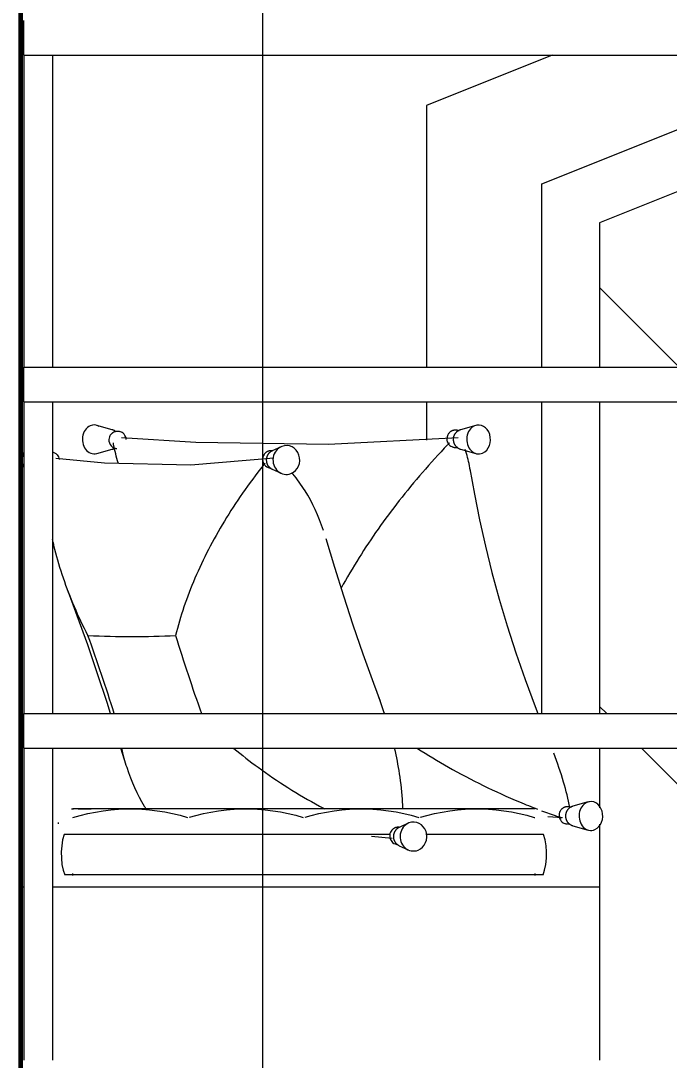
# Model space of a CAD drawing. Header units: millimetres. Extents: x -23833 to 62003, y -3000 to 6760.
# Drawn here: x 6033 to 6595, y 3300 to 4200 of the extents above; entities that cross this region are included whole.
import ezdxf

# ---------------------------------------------------------------- set-up
doc = ezdxf.new("R2010")
doc.units = ezdxf.units.MM
for name, color, linetype, lineweight in [('A-ANNO-DIMS', 211, 'Continuous', 9), ('A-ANNO-DIMS-50', 211, 'Continuous', 9), ('A-DOOR', 31, 'Continuous', 9), ('A-GENM', 13, 'Continuous', 9), ('A-WALL', 113, 'Continuous', 25), ('Balaústres', 7, 'Continuous', 9), ('Corrimão', 250, 'Continuous', 25), ('Corrimãos superiores', 7, 'Continuous', 9), ('I-FURN', 30, 'Continuous', 9)]:
    doc.layers.add(name, color=color, linetype=linetype, lineweight=lineweight)
doc.styles.add('@Arial Unicode MS', font='ARIALUNI.TTF', dxfattribs={"height": 100})
doc.dimstyles.new('CRT_-__Metros_-_Linha_de_chamada_3_5_mm_1', dxfattribs={"dimscale": 304.8, "dimtxt": 100.584485, "dimasz": 0.328084, "dimexe": 0.164042, "dimexo": 0.0625, "dimgap": 0.082021, "dimtad": 1, "dimlfac": 0.001, "dimrnd": 0.01, "dimzin": 0, "dimdsep": 46, "dimtxsty": '@Arial Unicode MS', "dimblk1": 'OBLIQUE', "dimblk2": 'OBLIQUE', "dimsah": 1, "dimcen": 0.09, "dimdle": 0.164042, "dimazin": 0, "dimtfac": 1, "dimtdec": 4, "dimtix": 1, "dimtmove": 0, "dimatfit": 3, "dimfxl": 0.984252, "dimfxlon": 1, "dimtvp": 1, "dimtolj": 1, "dimtzin": 0, "dimarcsym": 2})

# ---------------------------------------------------------------- blocks, each defined once
blk = doc.blocks.new('Guarda-corpo - 25mm-3360969-B')
at = {"layer": 'Balaústres'}
for p, q in [((-7061.91, 4170), (-7061.91, 3900)), ((-7036.91, 3900), (-7036.91, 4170)), ((-7061.91, 3870), (-7061.91, 3600)), ((-7036.91, 3600), (-7036.91, 3870)), ((-7061.91, 3570), (-7061.91, 3300)), ((-7036.91, 3300), (-7036.91, 3570))]:
    blk.add_line(p, q, dxfattribs=at)
blk = doc.blocks.new('Guarda-corpo - Guarda-corpo-3600729-B')
at = {"layer": 'Corrimão', "color": 7, "lineweight": 9}
for p, q in [((-7061.91, 3870), (-7061.91, 3900)), ((-7061.91, 3900), (-5175.82, 3900)), ((-7061.91, 3870), (-5175.82, 3870)), ((-7061.91, 3570), (-7061.91, 3600)), ((-7061.91, 3600), (-5175.92, 3600)), ((-7061.91, 3570), (-5175.92, 3570))]:
    blk.add_line(p, q, dxfattribs=at)
blk.add_blockref('Guarda-corpo - 25mm-3360969-B', (0, 0))
blk = doc.blocks.new('Tipo de corrimão superior - Corrimão superior_Interno_-3600794-B')
at = {"layer": 'Corrimãos superiores'}
for q in [(-7061.91, 4200), (-5175.84, 4170)]:
    blk.add_line((-7061.91, 4170), q, dxfattribs=at)
blk = doc.blocks.new('Blks_Mob_Almofada Futon - Azul 270cm-3815686-B')
at = {"layer": 'A-GENM', "color": 55}
for p, q in [((-6635.42, 3517.74), (-7003.82, 3517.74)), ((-7020.18, 3495.27), (-7027.16, 3495.27)), ((-7003.82, 3495.27), (-7019.89, 3495.27)), ((-6744.54, 3495.27), (-7003.82, 3495.27)), ((-6635.42, 3495.27), (-6713.96, 3495.27)), ((-6612.08, 3495.27), (-6635.42, 3495.27)), ((-7020.17, 3460.36), (-7026.61, 3460.36)), ((-7003.82, 3460.36), (-7019.89, 3460.36)), ((-7019.62, 3460.01), (-7019.62, 3461.57)), ((-6635.42, 3460.36), (-7003.82, 3460.36)), ((-6619.55, 3460.36), (-6635.42, 3460.36)), ((-6619.62, 3461.57), (-6619.62, 3460.01)), ((-6612.63, 3460.36), (-6619.07, 3460.36))]:
    blk.add_line(p, q, dxfattribs=at)
at = {"layer": 'A-GENM', "color": 55, "flags": 128}
for points in [[(-7020.8, 3517.69), (-7020.3, 3517.72), (-7019.8, 3517.74), (-7019.62, 3517.74)], [(-7019.62, 3517.74), (-7019.61, 3517.74), (-7019.57, 3517.74), (-7019.51, 3517.74), (-7019.42, 3517.74), (-7019.31, 3517.74), (-7019.17, 3517.74), (-7019, 3517.74)], [(-7003.82, 3517.74), (-7004.45, 3517.74), (-7005.08, 3517.74), (-7005.71, 3517.74), (-7006.34, 3517.74), (-7006.96, 3517.74), (-7007.58, 3517.74), (-7008.19, 3517.74), (-7008.79, 3517.74), (-7009.39, 3517.74), (-7009.97, 3517.74), (-7010.55, 3517.74), (-7011.12, 3517.74), (-7011.67, 3517.74), (-7012.21, 3517.74), (-7012.74, 3517.74), (-7013.26, 3517.74), (-7013.75, 3517.74), (-7014.24, 3517.74), (-7014.71, 3517.74), (-7015.15, 3517.74), (-7015.59, 3517.74), (-7016, 3517.74), (-7016.39, 3517.74), (-7016.76, 3517.74), (-7017.12, 3517.74), (-7017.45, 3517.74), (-7017.75, 3517.74), (-7018.04, 3517.74), (-7018.31, 3517.74), (-7018.55, 3517.74), (-7018.76, 3517.74), (-7018.96, 3517.74), (-7019.13, 3517.74), (-7019.27, 3517.74), (-7019.39, 3517.74), (-7019.49, 3517.74), (-7019.55, 3517.74), (-7019.6, 3517.74), (-7019.62, 3517.74)], [(-7019.62, 3510), (-7013.16, 3511.87), (-7006.63, 3513.48), (-7000.03, 3514.83), (-6993.39, 3515.91), (-6986.72, 3516.73), (-6980.01, 3517.28), (-6973.29, 3517.56), (-6966.56, 3517.58), (-6959.84, 3517.32), (-6953.13, 3516.79), (-6946.45, 3516), (-6939.81, 3514.94), (-6933.21, 3513.62), (-6926.67, 3512.03), (-6920.2, 3510.18)], [(-7014.83, 3517.74), (-7014.37, 3517.74), (-7013.89, 3517.74), (-7013.39, 3517.74), (-7012.88, 3517.74), (-7012.36, 3517.74), (-7011.82, 3517.74), (-7011.27, 3517.74), (-7010.7, 3517.74), (-7010.13, 3517.74), (-7009.55, 3517.74), (-7008.95, 3517.74), (-7008.35, 3517.74), (-7007.74, 3517.74), (-7007.13, 3517.74), (-7006.51, 3517.74), (-7005.88, 3517.74), (-7005.25, 3517.74), (-7004.62, 3517.74), (-7003.99, 3517.74), (-7003.82, 3517.74)], [(-6918.56, 3510.31), (-6913.16, 3511.87), (-6906.63, 3513.48), (-6900.03, 3514.83), (-6893.39, 3515.91), (-6886.72, 3516.73), (-6880.01, 3517.28), (-6873.29, 3517.56), (-6866.56, 3517.58), (-6859.84, 3517.32), (-6853.13, 3516.79), (-6846.45, 3516), (-6839.81, 3514.94), (-6833.21, 3513.62), (-6826.67, 3512.03), (-6820.2, 3510.18)], [(-6818.56, 3510.31), (-6813.16, 3511.87), (-6806.63, 3513.48), (-6800.03, 3514.83), (-6793.39, 3515.91), (-6786.72, 3516.73), (-6780.01, 3517.28), (-6773.29, 3517.56), (-6766.56, 3517.58), (-6759.84, 3517.32), (-6753.13, 3516.79), (-6746.45, 3516), (-6739.81, 3514.94), (-6733.21, 3513.62), (-6726.67, 3512.03), (-6720.2, 3510.18)], [(-6718.56, 3510.31), (-6713.16, 3511.87), (-6706.63, 3513.48), (-6700.03, 3514.83), (-6693.39, 3515.91), (-6686.72, 3516.73), (-6680.01, 3517.28), (-6673.29, 3517.56), (-6666.56, 3517.58), (-6659.84, 3517.32), (-6653.13, 3516.79), (-6646.45, 3516), (-6639.81, 3514.94), (-6633.21, 3513.62), (-6626.67, 3512.03), (-6620.2, 3510.18), (-6619.62, 3510)], [(-6619.62, 3517.74), (-6619.63, 3517.74), (-6619.67, 3517.74), (-6619.73, 3517.74), (-6619.82, 3517.74), (-6619.94, 3517.74), (-6620.07, 3517.74), (-6620.24, 3517.74), (-6620.42, 3517.74), (-6620.63, 3517.74), (-6620.87, 3517.74), (-6621.12, 3517.74), (-6621.41, 3517.74), (-6621.71, 3517.74), (-6622.03, 3517.74), (-6622.38, 3517.74), (-6622.75, 3517.74), (-6623.13, 3517.74), (-6623.54, 3517.74), (-6623.97, 3517.74), (-6624.41, 3517.74), (-6624.87, 3517.74), (-6625.35, 3517.74), (-6625.85, 3517.74), (-6626.36, 3517.74), (-6626.88, 3517.74), (-6627.42, 3517.74), (-6627.97, 3517.74), (-6628.54, 3517.74), (-6629.11, 3517.74), (-6629.69, 3517.74), (-6630.29, 3517.74), (-6630.89, 3517.74), (-6631.5, 3517.74), (-6632.11, 3517.74), (-6632.73, 3517.74), (-6633.36, 3517.74), (-6633.99, 3517.74), (-6634.62, 3517.74), (-6635.25, 3517.74), (-6635.42, 3517.74)], [(-7032.11, 3504.7), (-7032.12, 3505.2), (-7032.11, 3505.7)], [(-7027.16, 3495.27), (-7028.39, 3490.77), (-7029.22, 3485.69), (-7029.6, 3480.29), (-7029.51, 3474.8), (-7028.96, 3469.49), (-7027.98, 3464.6), (-7026.61, 3460.36)], [(-6612.63, 3460.36), (-6611.26, 3464.6), (-6610.28, 3469.49), (-6609.73, 3474.8), (-6609.64, 3480.29), (-6610.02, 3485.69), (-6610.85, 3490.77), (-6612.08, 3495.27)]]:
    blk.add_lwpolyline(points, dxfattribs=at)
blk = doc.blocks.new('Blks_Decor Tok_Stok_Almofada Tricoté - Único-3820462-B')
at = {"layer": 'I-FURN', "color": 55}
for p, q in [((-6839.3, 3831.08), (-6847.02, 3827.53)), ((-6847.02, 3811.62), (-6839.3, 3808.06)), ((-6974.94, 3559.98), (-6977.9, 3570)), ((-6729.3, 3505.12), (-6737.02, 3501.57)), ((-6761.07, 3494.03), (-6743.26, 3492.3)), ((-6737.02, 3485.66), (-6729.3, 3482.11))]:
    blk.add_line(p, q, dxfattribs=at)
at = {"layer": 'I-FURN', "color": 55, "flags": 128}
for points in [[(-7036.47, 3826.25), (-7035.56, 3825.9), (-7034.41, 3825.23), (-7033.1, 3824.06), (-7031.91, 3822.23), (-7031.28, 3820.01)], [(-6850.6, 3827.11), (-6850.64, 3827.1), (-6850.69, 3827.08), (-6850.73, 3827.06), (-6850.78, 3827.04), (-6850.82, 3827.02), (-6850.87, 3827), (-6850.93, 3826.98), (-6850.98, 3826.95), (-6851.04, 3826.92), (-6851.11, 3826.89), (-6851.17, 3826.86), (-6851.25, 3826.82), (-6851.33, 3826.78), (-6851.41, 3826.74), (-6851.51, 3826.69), (-6851.61, 3826.63), (-6851.73, 3826.56), (-6851.86, 3826.48), (-6852.01, 3826.38), (-6852.18, 3826.26), (-6852.38, 3826.12), (-6852.61, 3825.94), (-6852.88, 3825.7), (-6853.21, 3825.39), (-6853.6, 3824.96), (-6854.06, 3824.35), (-6854.58, 3823.47), (-6855.07, 3822.18), (-6855.36, 3820.38), (-6855.1, 3818.18), (-6854.17, 3816.08), (-6852.88, 3814.55), (-6851.62, 3813.64), (-6850.58, 3813.14), (-6849.77, 3812.88), (-6849.14, 3812.74), (-6848.65, 3812.67), (-6848.26, 3812.64)], [(-6847.02, 3827.53), (-6847.35, 3827.36), (-6847.67, 3827.19), (-6847.99, 3827.01), (-6848.29, 3826.81), (-6848.58, 3826.6), (-6848.87, 3826.38), (-6849.14, 3826.15), (-6849.4, 3825.91), (-6849.65, 3825.67), (-6849.89, 3825.41), (-6850.11, 3825.15), (-6850.33, 3824.88), (-6850.53, 3824.6), (-6850.72, 3824.32), (-6850.9, 3824.03), (-6851.07, 3823.73), (-6851.22, 3823.44), (-6851.36, 3823.13), (-6851.49, 3822.83), (-6851.61, 3822.52), (-6851.72, 3822.2), (-6851.81, 3821.89), (-6851.89, 3821.57), (-6851.96, 3821.25), (-6852.01, 3820.93), (-6852.06, 3820.61), (-6852.09, 3820.28), (-6852.11, 3819.96), (-6852.12, 3819.64), (-6852.12, 3819.31), (-6852.1, 3818.99), (-6852.07, 3818.66), (-6852.03, 3818.34), (-6851.98, 3818.02), (-6851.92, 3817.7), (-6851.84, 3817.38), (-6851.75, 3817.06), (-6851.65, 3816.75), (-6851.54, 3816.44), (-6851.42, 3816.13), (-6851.28, 3815.82), (-6851.13, 3815.52), (-6850.97, 3815.23), (-6850.8, 3814.94), (-6850.61, 3814.65), (-6850.41, 3814.37), (-6850.2, 3814.1), (-6849.98, 3813.83), (-6849.75, 3813.58), (-6849.5, 3813.32), (-6849.24, 3813.08), (-6848.98, 3812.85), (-6848.7, 3812.63), (-6848.41, 3812.41), (-6848.11, 3812.21), (-6847.8, 3812.02), (-6847.48, 3811.84), (-6847.16, 3811.68), (-6847.02, 3811.62)], [(-6846.58, 3827.52), (-6847.07, 3827.59), (-6847.47, 3827.62), (-6847.79, 3827.63), (-6848.05, 3827.63), (-6848.27, 3827.62), (-6848.46, 3827.61), (-6848.62, 3827.59), (-6848.76, 3827.58), (-6848.89, 3827.56), (-6849, 3827.54), (-6849.1, 3827.53), (-6849.19, 3827.51), (-6849.27, 3827.5), (-6849.35, 3827.48), (-6849.42, 3827.47), (-6849.49, 3827.45), (-6849.55, 3827.44), (-6849.6, 3827.43), (-6849.66, 3827.41), (-6849.71, 3827.4), (-6849.76, 3827.39), (-6849.81, 3827.37), (-6849.85, 3827.36), (-6849.89, 3827.35), (-6849.94, 3827.34), (-6849.98, 3827.33), (-6850.02, 3827.31), (-6850.06, 3827.3), (-6850.09, 3827.29), (-6850.13, 3827.28), (-6850.17, 3827.27), (-6850.21, 3827.25), (-6850.24, 3827.24), (-6850.28, 3827.23), (-6850.32, 3827.22), (-6850.35, 3827.21), (-6850.39, 3827.19), (-6850.43, 3827.18), (-6850.46, 3827.17), (-6850.5, 3827.15), (-6850.54, 3827.14), (-6850.58, 3827.12), (-6850.6, 3827.11)], [(-6845.61, 3821.04), (-6917.57, 3815.25), (-6992.15, 3816.89), (-7034.39, 3820.98)], [(-6800.57, 3751.71), (-6793.21, 3726.87), (-6785.4, 3701.87), (-6777.17, 3676.78), (-6768.51, 3651.65), (-6759.46, 3626.53), (-6753.55, 3610.68)], [(-6986.99, 3600), (-6989.97, 3609.6), (-6998.13, 3634.59), (-7006.71, 3659.63), (-7015.69, 3684.66), (-7023.64, 3705.94)], [(-6740.6, 3501.16), (-6740.64, 3501.14), (-6740.69, 3501.12), (-6740.73, 3501.1), (-6740.78, 3501.09), (-6740.82, 3501.06), (-6740.88, 3501.04), (-6740.93, 3501.02), (-6740.98, 3500.99), (-6741.04, 3500.97), (-6741.11, 3500.94), (-6741.17, 3500.9), (-6741.25, 3500.87), (-6741.33, 3500.83), (-6741.41, 3500.78), (-6741.51, 3500.73), (-6741.61, 3500.67), (-6741.73, 3500.6), (-6741.86, 3500.52), (-6742.01, 3500.42), (-6742.18, 3500.31), (-6742.38, 3500.16), (-6742.61, 3499.98), (-6742.88, 3499.75), (-6743.21, 3499.43), (-6743.6, 3499), (-6744.06, 3498.4), (-6744.58, 3497.52), (-6745.08, 3496.23), (-6745.36, 3494.42), (-6745.1, 3492.22), (-6744.17, 3490.12), (-6742.88, 3488.6), (-6741.62, 3487.68), (-6740.58, 3487.18), (-6739.77, 3486.92), (-6739.14, 3486.78), (-6738.65, 3486.72), (-6738.26, 3486.69)], [(-6737.02, 3501.57), (-6737.35, 3501.41), (-6737.68, 3501.24), (-6737.99, 3501.05), (-6738.29, 3500.85), (-6738.59, 3500.64), (-6738.87, 3500.43), (-6739.14, 3500.2), (-6739.4, 3499.96), (-6739.65, 3499.71), (-6739.89, 3499.45), (-6740.12, 3499.19), (-6740.33, 3498.92), (-6740.53, 3498.64), (-6740.72, 3498.36), (-6740.9, 3498.07), (-6741.07, 3497.78), (-6741.22, 3497.48), (-6741.36, 3497.18), (-6741.49, 3496.87), (-6741.61, 3496.56), (-6741.72, 3496.25), (-6741.81, 3495.93), (-6741.89, 3495.62), (-6741.96, 3495.3), (-6742.02, 3494.97), (-6742.06, 3494.65), (-6742.09, 3494.33), (-6742.11, 3494), (-6742.12, 3493.68), (-6742.12, 3493.35), (-6742.1, 3493.03), (-6742.07, 3492.71), (-6742.03, 3492.38), (-6741.98, 3492.06), (-6741.92, 3491.74), (-6741.84, 3491.42), (-6741.75, 3491.11), (-6741.65, 3490.79), (-6741.54, 3490.48), (-6741.42, 3490.17), (-6741.28, 3489.87), (-6741.13, 3489.57), (-6740.97, 3489.27), (-6740.8, 3488.98), (-6740.61, 3488.7), (-6740.41, 3488.42), (-6740.2, 3488.14), (-6739.98, 3487.88), (-6739.75, 3487.62), (-6739.5, 3487.37), (-6739.25, 3487.13), (-6738.98, 3486.89), (-6738.7, 3486.67), (-6738.41, 3486.46), (-6738.11, 3486.26), (-6737.8, 3486.07), (-6737.48, 3485.89), (-6737.16, 3485.72), (-6737.02, 3485.66)], [(-6736.58, 3501.57), (-6737.08, 3501.63), (-6737.47, 3501.66), (-6737.79, 3501.67), (-6738.05, 3501.67), (-6738.27, 3501.66), (-6738.46, 3501.65), (-6738.62, 3501.64), (-6738.76, 3501.62), (-6738.89, 3501.6), (-6739, 3501.59), (-6739.1, 3501.57), (-6739.19, 3501.56), (-6739.27, 3501.54), (-6739.35, 3501.53), (-6739.42, 3501.51), (-6739.49, 3501.5), (-6739.55, 3501.48), (-6739.6, 3501.47), (-6739.66, 3501.46), (-6739.71, 3501.44), (-6739.76, 3501.43), (-6739.81, 3501.42), (-6739.85, 3501.41), (-6739.9, 3501.39), (-6739.94, 3501.38), (-6739.98, 3501.37), (-6740.02, 3501.36), (-6740.06, 3501.35), (-6740.1, 3501.33), (-6740.13, 3501.32), (-6740.17, 3501.31), (-6740.21, 3501.3), (-6740.24, 3501.29), (-6740.28, 3501.27), (-6740.32, 3501.26), (-6740.35, 3501.25), (-6740.39, 3501.24), (-6740.43, 3501.22), (-6740.46, 3501.21), (-6740.5, 3501.19), (-6740.54, 3501.18), (-6740.58, 3501.16), (-6740.6, 3501.16)]]:
    blk.add_lwpolyline(points, dxfattribs=at)
at = {"layer": 'I-FURN', "color": 55}
for centre, major_axis, ratio, start_param, end_param in [((-6834.75, 3819.57), (0, 12.51), 0.927184, 3.490659, 6.632251), ((-7052.03, 3819.58), (0, 12.51), 0.927184, 1.059287, 2.052613), ((-6834.75, 3819.57), (0, 12.51), 0.927184, 0.349066, 3.490659), ((-8581.64, 8492.84), (-1859.27, 4781.43), 0.352402, 2.98573, 3.025139), ((-7256.94, 3630.3), (-254.81, 655.3), 0.352402, 4.530373, 4.632719), ((-6655.31, 3630.3), (-254.79, 655.24), 0.352402, 1.378083, 1.480446), ((-6724.75, 3493.61), (0, 12.51), 0.927184, 0.349066, 3.490659), ((-6724.75, 3493.61), (0, 12.51), 0.927184, 3.490659, 6.632251)]:
    blk.add_ellipse(centre, major_axis=major_axis, ratio=ratio, start_param=start_param, end_param=end_param, dxfattribs=at)
for points, knots in [([(-6853.13, 3816.7), (-6853.28, 3816.56), (-6853.57, 3816.26), (-6854.12, 3815.67), (-6854.49, 3815.21), (-6854.73, 3814.9)], [0.8571429, 0.8571429, 0.8571429, 0.8571429, 0.8928571, 0.9285714, 1, 1, 1, 1]), ([(-6854.73, 3814.9), (-6861, 3806.98), (-6872.95, 3791.06), (-6894.05, 3758.56), (-6915.28, 3717.32), (-6926.62, 3684.14), (-6930.74, 3667.66)], [0, 0, 0, 0, 0.166667, 0.333333, 0.666667, 1, 1, 1, 1]), ([(-6802.69, 3758.54), (-6806.84, 3771.14), (-6814.82, 3788.4), (-6825.67, 3803.34), (-6829.82, 3808.16), (-6830.11, 3808.49)], [0.3333333, 0.3333333, 0.3333333, 0.3333333, 0.6666667, 0.8333333, 0.8456249, 0.8456249, 0.8456249, 0.8456249]), ([(-7006.47, 3667.66), (-7010.74, 3675.88), (-7018.53, 3692.42), (-7028.08, 3717.25), (-7033.86, 3736.72), (-7036.52, 3747.87), (-7037.17, 3750.79)], [-1, -1, -1, -1, -0.8333333, -0.6666667, -0.5, -0.440614, -0.440614, -0.440614, -0.440614]), ([(-6977.52, 3569.94), (-6976.21, 3564.29), (-6971.18, 3546.15), (-6963.5, 3529.19), (-6956.75, 3518.37), (-6956.24, 3517.57)], [-0.8103685, -0.8103685, -0.8103685, -0.8103685, -0.6666667, -0.3333333, -0.3064106, -0.3064106, -0.3064106, -0.3064106]), ([(-6880.11, 3569.91), (-6873.34, 3564.27), (-6858.24, 3552.48), (-6833.61, 3535.7), (-6813.93, 3524.19), (-6803.04, 3518.39), (-6801.53, 3517.6)], [-0.8100591, -0.8100591, -0.8100591, -0.8100591, -0.6666667, -0.5, -0.3333333, -0.3066269, -0.3066269, -0.3066269, -0.3066269]), ([(-6733.95, 3517.67), (-6734, 3519.43), (-6734.42, 3529.49), (-6736.27, 3546.87), (-6739.34, 3562.65), (-6741.06, 3569.99)], [-0.8686553, -0.8686553, -0.8686553, -0.8686553, -0.8333333, -0.6666667, -0.5224764, -0.5224764, -0.5224764, -0.5224764])]:
    blk.add_open_spline(points, degree=3, knots=knots, dxfattribs=at)
blk.add_open_spline([(-6749.71, 3600), (-6751.25, 3604.52), (-6752.9, 3609.04), (-6754.66, 3613.57)], degree=3, dxfattribs=at)
blk = doc.blocks.new('Porta inclinada - Porta inclinada Larissa-3958697-B')
at = {"layer": 'A-DOOR'}
h = blk.add_hatch(dxfattribs=at)
h.set_pattern_fill('FP_22', color=256, style=0, pattern_type=2)
h.set_pattern_definition([(135, (-4814.6, 3000), (-969.87, 2586.3), [17145, -2286, 5715, -1143]), (135, (-6334.8, 3571.5), (1883.16, 266.7), [3429, -377.2, 6858, -857.25]), (135, (-5386.1, 3971.55), (-3661.25, 4744.27), [9144, -1600.2, 4572, -1143])])
h.paths.add_polyline_path([(-6468.46, 3050), (-6464.01, 3050), (-6462, 3070.78), (-6450.36, 3181.33), (-6436.4, 3270), (-6563.62, 3270), (-6563.62, 3050)])
h.paths.add_polyline_path([(-4072.14, 3050), (-4101.66, 3183.51), (-4111.95, 3246.76), (-4172.52, 3269.37), (-4179.13, 3170.96), (-4193.79, 3050), (-4072.38, 3050)])
h.paths.add_polyline_path([(-4218.41, 3050), (-4217.68, 3186.2), (-4212.51, 3270), (-4688.67, 3270), (-4695.32, 3170.96), (-4709.98, 3050), (-4218.55, 3050)])
h.paths.add_polyline_path([(-6423.44, 3050), (-5947.82, 3050), (-5945.81, 3070.78), (-5934.18, 3181.33), (-5920.21, 3270), (-6336.98, 3270), (-6399.24, 3246.76), (-6412.89, 3166.25), (-6438.65, 3050), (-6429.24, 3050)])
h.paths.add_polyline_path([(-4734.6, 3050), (-4733.87, 3186.2), (-4728.69, 3270), (-4856.29, 3270), (-4856.29, 3050), (-4734.74, 3050)])
h.paths.add_polyline_path([(-4929.7, 3050), (-4906.29, 3050), (-4906.29, 3270), (-4987.5, 3270), (-4987.5, 3252.5), (-4982.5, 3252.5), (-4982.5, 3247.7), (-4977.59, 3246.46), (-4973.83, 3244.93), (-4961.99, 3237.69), (-4955.57, 3232.75), (-4942.62, 3213.97), (-4937.54, 3192.24), (-4931.74, 3050)])
h.paths.add_polyline_path([(-5063.26, 3050), (-5057.46, 3192.24), (-5051.52, 3215.53), (-5038.19, 3233.81), (-5019.94, 3245.62), (-5012.5, 3248.47), (-5012.5, 3252.5), (-5007.5, 3252.5), (-5007.5, 3270), (-5173.12, 3270), (-5173.12, 3050), (-5065.3, 3050)])
h.paths.add_polyline_path([(-5176.12, 3050), (-5176.12, 3270), (-5266.31, 3270), (-5260.7, 3170.96), (-5260.25, 3050), (-5225.92, 3050)])
h.paths.add_polyline_path([(-5286.4, 3050), (-5285.02, 3050), (-5300.92, 3182.67), (-5306.33, 3270), (-5722.95, 3270), (-5722.95, 3050), (-5287.1, 3050)])
h.paths.add_polyline_path([(-5907.25, 3050), (-5801.21, 3050), (-5817.11, 3182.67), (-5822.48, 3269.37), (-5883.05, 3246.76), (-5896.7, 3166.25), (-5922.46, 3050), (-5913.05, 3050)])
h.paths.add_polyline_path([(-5776.45, 3050), (-5772.95, 3050), (-5772.95, 3270), (-5782.49, 3270), (-5776.89, 3170.96), (-5776.59, 3050)])
h.paths.add_polyline_path([(-4064.62, 3204.68), (-4064.62, 3270), (-4075.24, 3270), (-4066.55, 3216.53)])
h.paths.add_polyline_path([(-5934.18, 3300), (-5914.88, 3300), (-5911.8, 3318.95), (-5924.64, 3320.62), (-6014.85, 3326.33), (-6111.56, 3321.65), (-6207.74, 3307.08), (-6234.89, 3300), (-5934.43, 3300)])
h.paths.add_polyline_path([(-5048.8, 3300), (-5007.5, 3300), (-5007.5, 3475), (-5173.12, 3475), (-5173.12, 3300), (-5061.98, 3300)])
h.paths.add_polyline_path([(-4316.37, 3300), (-4276.29, 3300), (-4296.71, 3304.86), (-4318.79, 3307.94), (-4440.02, 3313.55), (-4564.39, 3307.83), (-4621.35, 3300), (-4330.46, 3300)])
h.paths.add_polyline_path([(-5265.08, 3300), (-5176.12, 3300), (-5176.12, 3475), (-5278.97, 3475), (-5268.16, 3300)])
h.paths.add_polyline_path([(-4960.23, 3300), (-4906.29, 3300), (-4906.29, 3475), (-4987.5, 3475), (-4987.5, 3300)])
h.paths.add_polyline_path([(-6431.61, 3300), (-6431.07, 3300), (-6390.08, 3552.2), (-6373.58, 3555.34), (-6372.17, 3555.59), (-6369.82, 3570), (-6563.62, 3570), (-6563.62, 3518.43), (-6561.57, 3515.7), (-6561.91, 3506.14), (-6563.62, 3504.23), (-6563.62, 3300), (-6436.4, 3300)])
h.paths.add_polyline_path([(-5389.46, 3300), (-5373.65, 3300), (-5430.61, 3307.83), (-5554.98, 3313.55), (-5682.36, 3307.08), (-5705.46, 3303.45), (-5718.71, 3300), (-5403.05, 3300)])
h.paths.add_polyline_path([(-4856.29, 3300), (-4726.84, 3300), (-4716.03, 3475), (-4856.29, 3475), (-4856.29, 3369.7)])
h.paths.add_polyline_path([(-4064.62, 3300), (-4064.62, 3320.98), (-4079.58, 3319.57), (-4083.2, 3318.95), (-4079.58, 3300), (-4074.59, 3300)])
h.paths.add_polyline_path([(-6378.82, 3372.29), (-6252.5, 3372.29), (-6291.48, 3541.93), (-6291.24, 3548.03), (-6289.24, 3550.65), (-6272.77, 3557.61), (-6270.91, 3557.24), (-6273.85, 3570), (-6364.02, 3570), (-6366.56, 3554.38), (-6361.13, 3552.62), (-6361.13, 3551.66), (-6350.58, 3545.86), (-6377.09, 3382.9)])
h.paths.add_polyline_path([(-5318.37, 3464.38), (-5323.46, 3546.41), (-5312.24, 3550.94), (-5312, 3551.81), (-5306.64, 3552.55), (-5307.72, 3570), (-5722.95, 3570), (-5722.95, 3531.84), (-5701.94, 3465.82), (-5699.18, 3465.11), (-5320.52, 3464.74), (-5319.05, 3464.5)])
h.paths.add_polyline_path([(-4676.63, 3464.38), (-4671.54, 3465.11), (-4293.62, 3465.57), (-4292.79, 3465.95), (-4260.03, 3570), (-4687.28, 3570), (-4688.01, 3552.43), (-4682.73, 3551.39), (-4682.71, 3550.59), (-4680.38, 3549.94), (-4671.58, 3545.9), (-4676.58, 3465.11)])
h.paths.add_polyline_path([(-5137.36, 3500), (-5077.5, 3500), (-5077.5, 3515), (-5016.82, 3515.25), (-5016.82, 3516.22), (-5007.03, 3516.53), (-5014.97, 3518.35), (-5030.06, 3527.32), (-5038.21, 3536.22), (-5043.79, 3546.59), (-5046.11, 3554.52), (-5047.5, 3568.45), (-5047.5, 3570), (-5173.12, 3570), (-5173.12, 3500), (-5161.39, 3500)])
h.paths.add_polyline_path([(-5270.04, 3500), (-5176.12, 3500), (-5176.12, 3570), (-5302.05, 3570), (-5300.94, 3552.78), (-5295.25, 3552.51), (-5294.97, 3551.61), (-5287.9, 3550.21), (-5283.49, 3548.26), (-5280.51, 3500), (-5270.2, 3500)])
h.paths.add_polyline_path([(-4783.1, 3500), (-4714.49, 3500), (-4711.47, 3548.88), (-4700.95, 3551.5), (-4699.77, 3552.16), (-4699.74, 3552.55), (-4694.96, 3552.82), (-4694.01, 3552.93), (-4692.95, 3570), (-4856.29, 3570), (-4856.29, 3500), (-4785.37, 3500)])
h.paths.add_polyline_path([(-4912.28, 3500), (-4906.29, 3500), (-4906.29, 3570), (-4947.5, 3570), (-4947.67, 3563.71), (-4949.96, 3550.88), (-4952.5, 3543.53), (-4958.32, 3534.26), (-4962.65, 3529.15), (-4975, 3520.84), (-4987.5, 3516.25), (-4983.36, 3516.22), (-4978.18, 3516.22), (-4978.18, 3515), (-4917.5, 3515), (-4917.5, 3500)])
h.paths.add_polyline_path([(-4997.35, 3524.66), (-4985, 3527.05), (-4979.72, 3529.09), (-4972.01, 3534.35), (-4966.22, 3539.81), (-4960.77, 3548.36), (-4958.41, 3556.12), (-4957.5, 3570), (-5037.5, 3570), (-5037.12, 3557.4), (-5034.19, 3549.53), (-5028.24, 3539.15), (-5022.19, 3532.82), (-5014.09, 3528.54), (-5007.43, 3526.17), (-4997.5, 3524.69)])
h.paths.add_polyline_path([(-4340.29, 3600), (-4250.57, 3600.06), (-4248.61, 3606.29), (-4275.33, 3604.35), (-4347.68, 3600)])
h.paths.add_polyline_path([(-4769.74, 3632.68), (-4768.7, 3634.7), (-4769.25, 3635.64), (-4769.72, 3632.84)])
h.paths.add_polyline_path([(-4770.03, 3631.88), (-4769.73, 3634.38), (-4769.98, 3632.68)])
h.paths.add_polyline_path([(-4768.65, 3600), (-4691.1, 3600), (-4690.04, 3617.15), (-4701.43, 3619.27), (-4719.25, 3622.1), (-4734.08, 3624.15), (-4769.74, 3630.41), (-4770.11, 3631.16), (-4770.02, 3637.6), (-4769.96, 3639.25), (-4768.65, 3640), (-4743.9, 3640), (-4615.46, 3629.32), (-4498.66, 3624.32), (-4457.09, 3623.55), (-4405.13, 3623.51), (-4259.65, 3627.84), (-4249.27, 3628.92), (-4256, 3630), (-4256, 3640), (-4238, 3640), (-4174.22, 3840.73), (-4172.29, 3844.07), (-4168.39, 3848.93), (-4163.16, 3853.72), (-4153.87, 3858.4), (-4147.38, 3859.8), (-4118.88, 3859.92), (-4064.62, 3859.92), (-4064.62, 3870), (-4797.5, 3870), (-4797.5, 3745), (-4856.29, 3745), (-4856.29, 3600), (-4783.1, 3600)])
h.paths.add_polyline_path([(-4541.89, 3600), (-4508.11, 3600.42), (-4547.66, 3602.81), (-4562.68, 3603.63), (-4589.85, 3605.98), (-4605.98, 3607.65), (-4610.08, 3607.72), (-4645.91, 3611.49), (-4660.65, 3613.4), (-4684.46, 3615.62), (-4685.43, 3600), (-4544.05, 3600)])
h.paths.add_polyline_path([(-5643.46, 3600), (-5722.95, 3604.53), (-5722.95, 3600), (-5668.74, 3600)])
h.paths.add_polyline_path([(-6295.87, 3600), (-6280.75, 3600.06), (-6282.81, 3609), (-6356.17, 3618.28), (-6359.14, 3600), (-6330.2, 3600)])
h.paths.add_polyline_path([(-5390.65, 3600), (-5309.57, 3600), (-5310.78, 3616.36), (-5340.52, 3612.88), (-5358.94, 3610.05), (-5403.05, 3606.23), (-5419.13, 3604.54), (-5450.95, 3602.73), (-5460.97, 3602.38), (-5483.76, 3600), (-5403.05, 3600)])
h.paths.add_polyline_path([(-5225.26, 3632.68), (-5225.92, 3635.34), (-5226.35, 3634.38), (-5225.28, 3632.73)])
h.paths.add_polyline_path([(-5248.8, 3600), (-5176.12, 3600), (-5176.12, 3745), (-5197.5, 3745), (-5197.5, 3870), (-5722.95, 3870), (-5722.82, 3626.97), (-5569.08, 3623.29), (-5489.21, 3624.51), (-5447.33, 3626.15), (-5358.77, 3630.84), (-5251.1, 3640), (-5225.52, 3639.8), (-5224.89, 3638.49), (-5224.97, 3632.68), (-5225.26, 3630.41), (-5226.35, 3630.03), (-5256.96, 3624.79), (-5278.85, 3621.76), (-5288.31, 3620.2), (-5304.95, 3616.88), (-5303.9, 3600), (-5270.2, 3600)])
h.paths.add_polyline_path([(-4960.23, 3600), (-4957.5, 3600), (-4957.5, 3745), (-5037.5, 3745), (-5037.5, 3600)])
h.paths.add_polyline_path([(-4947.5, 3600), (-4906.29, 3600), (-4906.29, 3745), (-4947.5, 3745), (-4947.5, 3634.7)])
h.paths.add_polyline_path([(-5047.5, 3600), (-5047.5, 3745), (-5173.12, 3745), (-5173.12, 3600), (-5048.8, 3600)])
h.paths.add_polyline_path([(-6465.81, 3600), (-6364.94, 3600), (-6362.15, 3619.43), (-6381.23, 3622.33), (-6392.46, 3623.93), (-6429.26, 3630.18), (-6429.71, 3630.56), (-6429.71, 3639.29), (-6428.43, 3640), (-6403.68, 3640), (-6330.2, 3633.29), (-6287.66, 3630.13), (-6330.25, 3815.77), (-6330.81, 3823.45), (-6330.2, 3830.39), (-6329.35, 3835.02), (-6328.01, 3838.8), (-6321.9, 3848.36), (-6316.36, 3853.25), (-6307.99, 3858.12), (-6299.58, 3859.92), (-5845.57, 3859.36), (-5839.67, 3858.08), (-5829.29, 3851.67), (-5823.04, 3844.53), (-5820.78, 3840.73), (-5816.68, 3829.55), (-5772.95, 3690.66), (-5772.95, 3870), (-6563.62, 3870), (-6563.62, 3600), (-6554.38, 3600)])
h.paths.add_polyline_path([(-4160.61, 3825.02), (-4161.58, 3827.89), (-4161.58, 3827.15), (-4160.75, 3825.33)])
h.paths.add_polyline_path([(-5225.92, 3900), (-5197.5, 3900), (-5197.5, 3945), (-5176.12, 3945), (-5176.12, 4170), (-5722.95, 4170), (-5722.95, 3900), (-5435.63, 3900)])
h.paths.add_polyline_path([(-6563.62, 3900), (-5772.95, 3900), (-5772.95, 4170), (-6201.14, 4170), (-6563.62, 4024.93)])
h.paths.add_polyline_path([(-4797.5, 3900), (-4064.62, 3900), (-4064.62, 4170), (-4856.29, 4170), (-4856.29, 3945), (-4797.5, 3945)])
h.paths.add_polyline_path([(-5145.71, 3945), (-5047.5, 3945), (-5045.04, 3959.12), (-5042.8, 3965.94), (-5036.68, 3975.74), (-5032.35, 3980.85), (-5020, 3989.16), (-5008.75, 3993.65), (-4994.94, 3994.75), (-4980.92, 3992.17), (-4965.07, 3982.82), (-4956.57, 3973.4), (-4951.21, 3963.41), (-4948.89, 3955.48), (-4947.5, 3945), (-4906.29, 3945), (-4906.29, 4170), (-5173.12, 4170), (-5172.82, 3945), (-5147.2, 3945)])
h.paths.add_polyline_path([(-4973.63, 3945), (-4957.33, 3945), (-4958.49, 3954.47), (-4960.23, 3959.45), (-4966.76, 3970.85), (-4972.81, 3977.18), (-4980.92, 3981.46), (-4987.11, 3983.76), (-4997.65, 3985.34), (-5010, 3982.95), (-5015.28, 3980.91), (-5022.99, 3975.65), (-5028.78, 3970.19), (-5034.23, 3961.64), (-5036.59, 3953.88), (-5037.3, 3945), (-5004.51, 3945)])
h.paths.add_polyline_path([(-4064.62, 4200), (-4064.62, 5025.06), (-4856.29, 4708.22), (-4856.29, 4200), (-4517.41, 4200)])
h.paths.add_polyline_path([(-5934.43, 4200), (-5772.95, 4200), (-5772.95, 4341.36), (-6126.18, 4200)])
h.paths.add_polyline_path([(-5722.95, 4200), (-5176.12, 4200), (-5176.12, 4580.22), (-5722.95, 4361.37), (-5722.95, 4341.36)])
h.paths.add_polyline_path([(-4906.29, 4200), (-4906.29, 4688.21), (-5173.12, 4581.42), (-5173.12, 4200)])
h.paths.add_polyline_path([(-3246.33, 5150), (-3065.62, 5150), (-3065.62, 5424.87), (-3752.43, 5150), (-3251.68, 5150)])
for p, q in [((-6604.84, 4170), (-6713.62, 4126.47)), ((-6613.62, 4058.78), (-6335.71, 4170)), ((-6201.14, 4170), (-6563.62, 4024.93)), ((-6713.62, 4126.47), (-6713.62, 3900)), ((-6613.62, 3900), (-6613.62, 4058.78)), ((-6563.62, 4024.93), (-6563.62, 3900)), ((-6713.62, 3870), (-6713.62, 3836.72)), ((-6613.62, 3600), (-6613.62, 3870)), ((-6563.62, 3870), (-6563.62, 3600)), ((-6563.62, 3570), (-6563.62, 3518.43)), ((-6563.62, 3504.23), (-6563.62, 3450))]:
    blk.add_line(p, q, dxfattribs=at)
blk = doc.blocks.new('banco - banco-3964033-B')
at = {"layer": 'I-FURN', "color": 55}
for p, q in [((-7064.62, 3450), (-7061.91, 3450)), ((-7036.91, 3450), (-6563.62, 3450)), ((-6563.62, 3450), (-6563.62, 3300)), ((-6563.62, 3270), (-6563.62, 3050)), ((-7064.62, 3050), (-7061.91, 3050)), ((-7061.91, 3050), (-7064.62, 3050)), ((-7036.98, 3050), (-6563.62, 3050)), ((-6563.62, 3050), (-7036.98, 3050)), ((-6563.62, 3050), (-6563.62, 3000))]:
    blk.add_line(p, q, dxfattribs=at)
blk = doc.blocks.new('Blks_Decor Tok_Stok_Almofada Tricoté - Único-V143-B')
at = {"layer": 'I-FURN', "color": 55}
for p, q in [((-6985.48, 3845.81), (-6998.74, 3849.57)), ((-6670.7, 3849.56), (-6683.96, 3845.8)), ((-6998.74, 3825.21), (-6985.48, 3828.97)), ((-6683.96, 3828.95), (-6670.7, 3825.19)), ((-6573.52, 3523.6), (-6586.78, 3519.84)), ((-6608.58, 3510.88), (-6595.64, 3510.05)), ((-6586.78, 3503), (-6573.52, 3499.24))]:
    blk.add_line(p, q, dxfattribs=at)
at = {"layer": 'I-FURN', "color": 55, "flags": 128}
for points in [[(-6983.91, 3843.76), (-6983.99, 3843.72), (-6984.07, 3843.68), (-6984.16, 3843.64), (-6984.25, 3843.6), (-6984.35, 3843.55), (-6984.45, 3843.49), (-6984.56, 3843.43), (-6984.68, 3843.36), (-6984.81, 3843.28), (-6984.95, 3843.2), (-6985.1, 3843.09), (-6985.27, 3842.97), (-6985.46, 3842.83), (-6985.67, 3842.66), (-6985.91, 3842.46), (-6986.17, 3842.21), (-6986.46, 3841.9), (-6986.78, 3841.52), (-6987.14, 3841.02), (-6987.51, 3840.38), (-6987.88, 3839.57), (-6988.19, 3838.53), (-6988.36, 3837.26), (-6988.29, 3835.83), (-6987.92, 3834.36), (-6987.28, 3833.01), (-6986.48, 3831.93), (-6985.64, 3831.11), (-6984.84, 3830.54), (-6984.14, 3830.15), (-6983.53, 3829.89), (-6983.01, 3829.72), (-6982.57, 3829.6), (-6982.19, 3829.52), (-6981.86, 3829.47), (-6981.58, 3829.44)], [(-6982.03, 3843.91), (-6982.31, 3844.15), (-6982.6, 3844.38), (-6982.91, 3844.61), (-6983.23, 3844.82), (-6983.57, 3845.02), (-6983.92, 3845.2), (-6984.28, 3845.38), (-6984.65, 3845.53), (-6985.04, 3845.68), (-6985.44, 3845.8), (-6985.48, 3845.81)], [(-6973.41, 3837.27), (-6973.45, 3837.98), (-6973.81, 3839.45), (-6974.46, 3840.79), (-6975.26, 3841.88), (-6976.1, 3842.69), (-6976.89, 3843.26), (-6977.6, 3843.65), (-6978.21, 3843.91), (-6978.73, 3844.09), (-6979.17, 3844.21), (-6979.55, 3844.29), (-6979.87, 3844.34), (-6980.16, 3844.37), (-6980.41, 3844.39), (-6980.62, 3844.4), (-6980.82, 3844.4), (-6980.99, 3844.4), (-6981.15, 3844.4), (-6981.3, 3844.39), (-6981.43, 3844.38), (-6981.55, 3844.37), (-6981.66, 3844.36), (-6981.76, 3844.35), (-6981.86, 3844.34), (-6981.95, 3844.33), (-6982.04, 3844.31), (-6982.12, 3844.3), (-6982.2, 3844.29), (-6982.27, 3844.27), (-6982.34, 3844.26), (-6982.41, 3844.24), (-6982.48, 3844.23), (-6982.54, 3844.21), (-6982.6, 3844.2), (-6982.66, 3844.19), (-6982.72, 3844.17), (-6982.78, 3844.15), (-6982.84, 3844.14), (-6982.9, 3844.12), (-6982.96, 3844.11), (-6983.01, 3844.09), (-6983.07, 3844.07), (-6983.12, 3844.06), (-6983.18, 3844.04), (-6983.24, 3844.02), (-6983.3, 3844), (-6983.35, 3843.98), (-6983.41, 3843.96), (-6983.47, 3843.94), (-6983.54, 3843.91), (-6983.6, 3843.89), (-6983.66, 3843.86), (-6983.73, 3843.84), (-6983.8, 3843.81), (-6983.87, 3843.78), (-6983.91, 3843.76)], [(-6691.45, 3844.79), (-6691.53, 3844.76), (-6691.61, 3844.72), (-6691.69, 3844.68), (-6691.78, 3844.63), (-6691.88, 3844.58), (-6691.98, 3844.53), (-6692.09, 3844.47), (-6692.21, 3844.4), (-6692.34, 3844.32), (-6692.48, 3844.23), (-6692.64, 3844.13), (-6692.81, 3844.01), (-6693, 3843.87), (-6693.21, 3843.7), (-6693.44, 3843.49), (-6693.7, 3843.25), (-6693.99, 3842.94), (-6694.32, 3842.55), (-6694.67, 3842.05), (-6695.05, 3841.42), (-6695.41, 3840.6), (-6695.72, 3839.56), (-6695.89, 3838.3), (-6695.83, 3836.86), (-6695.46, 3835.39), (-6694.82, 3834.05), (-6694.01, 3832.96), (-6693.17, 3832.15), (-6692.38, 3831.58), (-6691.67, 3831.19), (-6691.07, 3830.93), (-6690.55, 3830.75), (-6690.1, 3830.63), (-6689.72, 3830.56), (-6689.4, 3830.5), (-6689.11, 3830.47), (-6688.87, 3830.45), (-6688.65, 3830.44), (-6688.45, 3830.44), (-6688.28, 3830.44), (-6688.12, 3830.44), (-6687.98, 3830.45), (-6687.85, 3830.46), (-6687.72, 3830.47), (-6687.61, 3830.48), (-6687.51, 3830.49), (-6687.41, 3830.5), (-6687.32, 3830.52), (-6687.23, 3830.53), (-6687.15, 3830.54), (-6687.08, 3830.56), (-6687, 3830.57), (-6686.93, 3830.58), (-6686.86, 3830.6), (-6686.79, 3830.61), (-6686.73, 3830.63), (-6686.67, 3830.64), (-6686.61, 3830.66), (-6686.55, 3830.67), (-6686.49, 3830.69)], [(-6685.13, 3844.69), (-6685.74, 3844.95), (-6686.26, 3845.12), (-6686.7, 3845.24), (-6687.08, 3845.32), (-6687.41, 3845.37), (-6687.69, 3845.4), (-6687.94, 3845.42), (-6688.16, 3845.43), (-6688.35, 3845.44), (-6688.53, 3845.44), (-6688.69, 3845.43), (-6688.83, 3845.43), (-6688.96, 3845.42), (-6689.08, 3845.41), (-6689.19, 3845.4), (-6689.3, 3845.38), (-6689.39, 3845.37), (-6689.49, 3845.36), (-6689.57, 3845.35), (-6689.65, 3845.33), (-6689.73, 3845.32), (-6689.81, 3845.31), (-6689.88, 3845.29), (-6689.95, 3845.28), (-6690.01, 3845.26), (-6690.08, 3845.25), (-6690.14, 3845.23), (-6690.2, 3845.22), (-6690.26, 3845.2), (-6690.32, 3845.19), (-6690.38, 3845.17), (-6690.43, 3845.16), (-6690.49, 3845.14), (-6690.55, 3845.12), (-6690.6, 3845.11), (-6690.66, 3845.09), (-6690.72, 3845.07), (-6690.77, 3845.05), (-6690.83, 3845.03), (-6690.89, 3845.01), (-6690.95, 3844.99), (-6691.01, 3844.97), (-6691.07, 3844.95), (-6691.13, 3844.92), (-6691.2, 3844.9), (-6691.27, 3844.87), (-6691.34, 3844.84), (-6691.41, 3844.81), (-6691.45, 3844.79)], [(-6685.13, 3845.38), (-6685.49, 3845.21), (-6685.84, 3845.02), (-6686.18, 3844.82), (-6686.5, 3844.61), (-6686.81, 3844.39), (-6687.11, 3844.16), (-6687.39, 3843.92), (-6687.65, 3843.68), (-6687.9, 3843.42), (-6688.14, 3843.16), (-6688.37, 3842.9), (-6688.57, 3842.63), (-6688.77, 3842.36), (-6688.95, 3842.09), (-6689.12, 3841.81), (-6689.28, 3841.53), (-6689.43, 3841.25), (-6689.56, 3840.97), (-6689.68, 3840.68), (-6689.79, 3840.4), (-6689.89, 3840.11), (-6689.98, 3839.83), (-6690.06, 3839.54), (-6690.12, 3839.25), (-6690.18, 3838.97), (-6690.23, 3838.68), (-6690.27, 3838.39), (-6690.3, 3838.11), (-6690.32, 3837.82), (-6690.33, 3837.53), (-6690.33, 3837.25), (-6690.32, 3836.96), (-6690.3, 3836.67), (-6690.27, 3836.39), (-6690.23, 3836.1), (-6690.19, 3835.81), (-6690.13, 3835.53), (-6690.06, 3835.24), (-6689.99, 3834.95), (-6689.9, 3834.67), (-6689.8, 3834.38), (-6689.69, 3834.1), (-6689.57, 3833.81), (-6689.44, 3833.53), (-6689.29, 3833.25), (-6689.14, 3832.97), (-6688.97, 3832.69), (-6688.79, 3832.42), (-6688.59, 3832.15), (-6688.38, 3831.88), (-6688.16, 3831.61), (-6687.93, 3831.35), (-6687.68, 3831.1), (-6687.41, 3830.85), (-6687.13, 3830.61), (-6686.84, 3830.38), (-6686.53, 3830.16), (-6686.21, 3829.95), (-6685.87, 3829.75), (-6685.52, 3829.56), (-6685.16, 3829.39), (-6684.79, 3829.23), (-6684.4, 3829.09), (-6684, 3828.97), (-6683.96, 3828.95)], [(-6683.96, 3845.8), (-6684.36, 3845.68), (-6684.74, 3845.54), (-6685.12, 3845.38), (-6685.13, 3845.38)], [(-6685.98, 3838.89), (-6798.44, 3833.06), (-6913.21, 3834.72), (-6977.52, 3838.85)], [(-6985.48, 3828.97), (-6985.08, 3829.09), (-6984.7, 3829.23), (-6984.32, 3829.38), (-6984.31, 3829.39)], [(-6984.31, 3829.39), (-6983.95, 3829.56), (-6983.6, 3829.75)], [(-6675.86, 3811.97), (-6672.04, 3790.02), (-6667.6, 3767.71), (-6662.54, 3745.09), (-6656.86, 3722.22), (-6650.57, 3699.17), (-6643.68, 3676), (-6636.2, 3652.74), (-6628.15, 3629.48), (-6619.53, 3606.25), (-6617.06, 3600)], [(-6594.27, 3518.84), (-6594.34, 3518.8), (-6594.42, 3518.76), (-6594.51, 3518.72), (-6594.6, 3518.68), (-6594.7, 3518.63), (-6594.8, 3518.57), (-6594.91, 3518.51), (-6595.03, 3518.44), (-6595.16, 3518.36), (-6595.3, 3518.27), (-6595.46, 3518.17), (-6595.63, 3518.05), (-6595.81, 3517.91), (-6596.02, 3517.74), (-6596.26, 3517.54), (-6596.52, 3517.29), (-6596.81, 3516.98), (-6597.13, 3516.59), (-6597.49, 3516.1), (-6597.86, 3515.46), (-6598.23, 3514.64), (-6598.54, 3513.61), (-6598.71, 3512.34), (-6598.64, 3510.91), (-6598.27, 3509.43), (-6597.63, 3508.09), (-6596.83, 3507), (-6595.99, 3506.19), (-6595.2, 3505.62), (-6594.49, 3505.23), (-6593.88, 3504.97), (-6593.36, 3504.79), (-6592.92, 3504.68), (-6592.54, 3504.6), (-6592.22, 3504.55), (-6591.93, 3504.52), (-6591.68, 3504.5), (-6591.46, 3504.49), (-6591.27, 3504.48), (-6591.09, 3504.48), (-6590.94, 3504.49), (-6590.79, 3504.49), (-6590.66, 3504.5), (-6590.54, 3504.51), (-6590.43, 3504.52), (-6590.33, 3504.54), (-6590.23, 3504.55), (-6590.14, 3504.56), (-6590.05, 3504.57), (-6589.97, 3504.59), (-6589.89, 3504.6), (-6589.82, 3504.61), (-6589.75, 3504.63), (-6589.68, 3504.64), (-6589.61, 3504.66), (-6589.55, 3504.67), (-6589.49, 3504.69), (-6589.42, 3504.7), (-6589.36, 3504.72), (-6589.31, 3504.73)], [(-6587.95, 3518.73), (-6588.56, 3518.99), (-6589.08, 3519.17), (-6589.52, 3519.29), (-6589.9, 3519.36), (-6590.23, 3519.42), (-6590.51, 3519.45), (-6590.76, 3519.47), (-6590.98, 3519.48), (-6591.17, 3519.48), (-6591.35, 3519.48), (-6591.5, 3519.48), (-6591.65, 3519.47), (-6591.78, 3519.46), (-6591.9, 3519.45), (-6592.01, 3519.44), (-6592.11, 3519.43), (-6592.21, 3519.42), (-6592.3, 3519.4), (-6592.39, 3519.39), (-6592.47, 3519.38), (-6592.55, 3519.36), (-6592.62, 3519.35), (-6592.69, 3519.34), (-6592.76, 3519.32), (-6592.83, 3519.31), (-6592.89, 3519.29), (-6592.96, 3519.28), (-6593.02, 3519.26), (-6593.08, 3519.25), (-6593.14, 3519.23), (-6593.19, 3519.22), (-6593.25, 3519.2), (-6593.31, 3519.19), (-6593.36, 3519.17), (-6593.42, 3519.15), (-6593.48, 3519.13), (-6593.53, 3519.12), (-6593.59, 3519.1), (-6593.65, 3519.08), (-6593.71, 3519.06), (-6593.77, 3519.04), (-6593.83, 3519.01), (-6593.89, 3518.99), (-6593.95, 3518.97), (-6594.02, 3518.94), (-6594.08, 3518.91), (-6594.15, 3518.88), (-6594.23, 3518.85), (-6594.27, 3518.84)], [(-6587.94, 3519.42), (-6588.31, 3519.25), (-6588.66, 3519.06), (-6589, 3518.87), (-6589.32, 3518.66), (-6589.63, 3518.44), (-6589.92, 3518.21), (-6590.2, 3517.97), (-6590.47, 3517.72), (-6590.72, 3517.47), (-6590.96, 3517.21), (-6591.18, 3516.94), (-6591.39, 3516.68), (-6591.59, 3516.41), (-6591.77, 3516.13), (-6591.94, 3515.85), (-6592.1, 3515.57), (-6592.24, 3515.29), (-6592.38, 3515.01), (-6592.5, 3514.73), (-6592.61, 3514.44), (-6592.71, 3514.16), (-6592.8, 3513.87), (-6592.87, 3513.58), (-6592.94, 3513.3), (-6593, 3513.01), (-6593.05, 3512.72), (-6593.09, 3512.44), (-6593.11, 3512.15), (-6593.13, 3511.86), (-6593.14, 3511.58), (-6593.14, 3511.29), (-6593.13, 3511), (-6593.12, 3510.72), (-6593.09, 3510.43), (-6593.05, 3510.14), (-6593, 3509.86), (-6592.95, 3509.57), (-6592.88, 3509.28), (-6592.8, 3509), (-6592.71, 3508.71), (-6592.62, 3508.43), (-6592.51, 3508.14), (-6592.39, 3507.86), (-6592.25, 3507.57), (-6592.11, 3507.29), (-6591.95, 3507.01), (-6591.79, 3506.74), (-6591.6, 3506.46), (-6591.41, 3506.19), (-6591.2, 3505.92), (-6590.98, 3505.66), (-6590.74, 3505.4), (-6590.49, 3505.14), (-6590.23, 3504.9), (-6589.95, 3504.66), (-6589.66, 3504.43), (-6589.35, 3504.21), (-6589.02, 3503.99), (-6588.69, 3503.79), (-6588.34, 3503.61), (-6587.98, 3503.44), (-6587.6, 3503.28), (-6587.22, 3503.14), (-6586.82, 3503.01), (-6586.78, 3503)], [(-6586.78, 3519.84), (-6587.17, 3519.72), (-6587.56, 3519.58), (-6587.94, 3519.43), (-6587.94, 3519.42)]]:
    blk.add_lwpolyline(points, dxfattribs=at)
at = {"layer": 'I-FURN', "color": 55}
for centre, start_param, end_param in [((-6668.38, 3837.38), 3.490659, 6.632251), ((-7001.06, 3837.39), 0.349066, 3.490659), ((-7001.06, 3837.39), 5.846853, 6.632251), ((-6668.38, 3837.38), 0.349066, 3.490659), ((-6571.2, 3511.42), 0.349066, 3.490659), ((-6571.2, 3511.42), 3.490659, 6.632251)]:
    blk.add_ellipse(centre, major_axis=(0, 12.51), ratio=0.819152, start_param=start_param, end_param=end_param, dxfattribs=at)
for points, knots in [([(-6984.32, 3832.69), (-6984.39, 3832.99), (-6984.47, 3833.44), (-6984.5, 3834.05), (-6984.49, 3834.35), (-6984.48, 3834.5)], [-1, -1, -1, -1, -0.9285714, -0.8928571, -0.8571429, -0.8571429, -0.8571429, -0.8571429]), ([(-6693.49, 3834.51), (-6693.65, 3834.36), (-6693.97, 3834.07), (-6694.6, 3833.47), (-6695.04, 3833.02), (-6695.32, 3832.71)], [0.8571429, 0.8571429, 0.8571429, 0.8571429, 0.8928571, 0.9285714, 1, 1, 1, 1]), ([(-6695.32, 3832.71), (-6702.81, 3824.78), (-6717.32, 3808.86), (-6744.04, 3776.36), (-6767.62, 3742.85), (-6782.5, 3717.49), (-6787.29, 3708.69)], [0, 0, 0, 0, 0.1666667, 0.3333333, 0.6666667, 0.8438038, 0.8438038, 0.8438038, 0.8438038]), ([(-6675.67, 3810.77), (-6676.45, 3815.93), (-6677.77, 3822.02), (-6679.55, 3827.57), (-6679.93, 3828.68)], [0.6666667, 0.6666667, 0.6666667, 0.6666667, 0.8333333, 0.8756656, 0.8756656, 0.8756656, 0.8756656]), ([(-6721.32, 3569.94), (-6712.59, 3564.34), (-6693.98, 3553.1), (-6664.5, 3537.52), (-6638.5, 3525.71), (-6622.6, 3519.32), (-6617.4, 3517.32)], [-0.6537563, -0.6537563, -0.6537563, -0.6537563, -0.5, -0.3333333, -0.1666667, -0.0865816, -0.0865816, -0.0865816, -0.0865816]), ([(-6589.34, 3518.68), (-6590.85, 3525.96), (-6594.75, 3541.61), (-6600.15, 3557.44), (-6603.38, 3565.86)], [-0.9820112, -0.9820112, -0.9820112, -0.9820112, -0.8333333, -0.6666667, -0.6666667, -0.6666667, -0.6666667]), ([(-6600.41, 3511.11), (-6599.98, 3510.97), (-6599.34, 3510.76), (-6598.48, 3510.53), (-6597.82, 3510.37), (-6597.16, 3510.24), (-6596.71, 3510.17), (-6596.48, 3510.14)], [-1, -1, -1, -1, -0.9285714, -0.8928571, -0.8571429, -0.8214286, -0.7857143, -0.7857143, -0.7857143, -0.7857143])]:
    blk.add_open_spline(points, degree=3, knots=knots, dxfattribs=at)
for points in [[(-6980.45, 3816.99), (-6981.9, 3822.26), (-6983.19, 3827.5), (-6984.32, 3832.69)], [(-6613.91, 3516), (-6609.44, 3514.31), (-6604.93, 3512.68), (-6600.41, 3511.11)]]:
    blk.add_open_spline(points, degree=3, dxfattribs=at)
blk = doc.blocks.new('DIMBLOCK49-B')
at = {"layer": 'A-ANNO-DIMS-50', "lineweight": 18}
for p, q in [((6242.67, 4380.34), (6192.67, 4430.34)), ((6242.67, 4380.34), (6292.67, 4330.34)), ((6242.67, 200), (6192.67, 250)), ((6242.67, 200), (6292.67, 150))]:
    blk.add_line(p, q, dxfattribs=at)
at = {"layer": 'A-ANNO-DIMS-50'}
for p, q in [((6242.67, 4430.34), (6242.67, 150)), ((5942.67, 4380.34), (6292.67, 4380.34)), ((6242.67, 4380.34), (5942.67, 4380.34)), ((6542.67, 200), (6192.67, 200)), ((6242.67, 200), (6542.67, 200))]:
    blk.add_line(p, q, dxfattribs=at)
at = {"layer": 'A-ANNO-DIMS-50', "color": 0, "insert": (6087.87, 2154.89), "char_height": 100, "width": 324.6748, "attachment_point": 1, "rotation": 90, "line_spacing_factor": 1.117605, "style": '@Arial Unicode MS'}
blk.add_mtext('4,18', dxfattribs=at)
blk = doc.blocks.new('_Oblique')
at = {"color": 0, "linetype": 'ByBlock', "lineweight": -2}
blk.add_line((-0.5, -0.5), (0.5, 0.5), dxfattribs=at)

msp = doc.modelspace()

# ---------------------------------------------------------------- linework, layer by layer
at = {"layer": 'A-WALL', "lineweight": 60}
msp.add_line((6033.372, 2300), (6033.372, 4380.337), dxfattribs=at)

# ---------------------------------------------------------------- block references
at = {"layer": 'A-DOOR'}
msp.add_blockref('Porta inclinada - Porta inclinada Larissa-3958697-B', (13097.992, 0), dxfattribs=at)
at = {"layer": 'A-GENM', "color": 55}
msp.add_blockref('Blks_Mob_Almofada Futon - Azul 270cm-3815686-B', (13097.992, 0), dxfattribs=at)
at = {"layer": 'Corrimão', "color": 7, "lineweight": 9}
msp.add_blockref('Guarda-corpo - Guarda-corpo-3600729-B', (13097.992, 0), dxfattribs=at)
at = {"layer": 'Corrimãos superiores'}
msp.add_blockref('Tipo de corrimão superior - Corrimão superior_Interno_-3600794-B', (13097.992, 0), dxfattribs=at)
at = {"layer": 'I-FURN', "color": 55}
for name in ['Blks_Decor Tok_Stok_Almofada Tricoté - Único-V143-B', 'Blks_Decor Tok_Stok_Almofada Tricoté - Único-3820462-B', 'banco - banco-3964033-B']:
    msp.add_blockref(name, (13097.992, 0), dxfattribs=at)

# ---------------------------------------------------------------- dimensions: what is measured, and where the dimension line sits
at = {"layer": 'A-ANNO-DIMS'}
dim = msp.add_linear_dim(base=(6242.671, 200), p1=(5942.671, 4380.337), p2=(6542.671, 200), angle=90, dimstyle='CRT_-__Metros_-_Linha_de_chamada_3_5_mm_1', override={"dimpost": '<>', "dimfxl": 4223.175998}, dxfattribs=at)
dim.commit()
dim.dimension.update_dxf_attribs({"geometry": 'DIMBLOCK49-B', "text_midpoint": (6166.579, 2290.168)})

doc.saveas('drawing.dxf')
